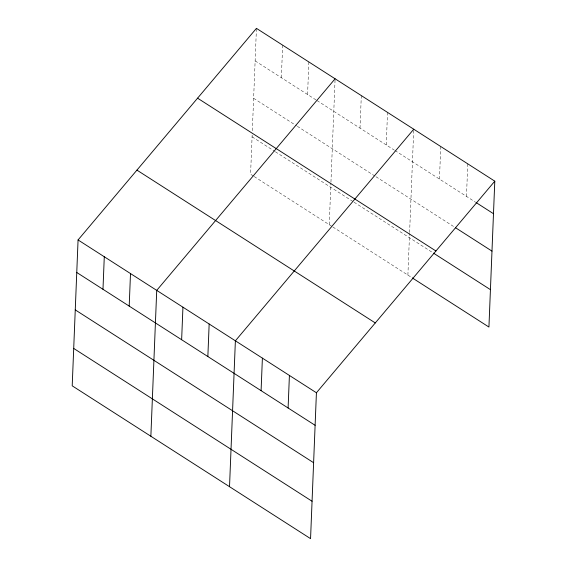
<?xml version="1.0" encoding="UTF-8"?>
<svg xmlns="http://www.w3.org/2000/svg" width="567" height="567" viewBox="0 0 567 567"><rect width="100%" height="100%" fill="white"/><g stroke="black" fill="none" stroke-linecap="round" stroke-linejoin="round"><path stroke-width="0.43" stroke-dasharray="2.83 2.13" d="M252.152 135.074L250.579 174.232L253.492 176.096M252.329 130.701L256.44 28.35M281.352 77.7L282.657 45.162M307.569 94.512L308.873 61.973M329.236 224.66L330.915 182.879M330.951 182.007L335.097 78.785M360.01 128.128L361.314 95.589M386.226 144.939L387.53 112.401M407.893 275.094L409.572 233.313M409.608 232.435L413.754 129.212M439.46 179.073L440.765 146.534M466.471 196.395L467.782 163.849M255.129 60.889L316.308 100.111M317.038 100.579L394.235 150.078M394.965 150.546L475.231 202.008M253.626 98.289L296.598 125.846M297.328 126.306L375.255 176.273M375.985 176.741L454.018 226.772M252.081 136.831L274.655 151.304M275.385 151.772L353.312 201.739M354.042 202.199L432.756 252.669M254.222 176.564L332.149 226.531M332.879 226.998L411.543 277.433"/><path stroke-width="0.85" d="M78.069 239.947L72.207 385.829L310.56 538.65L316.421 392.768L494.793 181.171L256.44 28.35L78.069 239.947L316.421 392.768M102.981 289.298L104.285 256.759M129.198 306.109L130.502 273.57M150.865 436.257L156.726 290.375L335.097 78.785M181.638 339.725L182.943 307.186M207.855 356.537L209.159 323.998M229.522 486.692L235.383 340.81L413.754 129.212M261.089 390.67L262.393 358.131M288.1 407.992L289.411 375.446M494.793 181.171L488.931 327.053L412.273 277.901M475.961 202.476L493.488 213.709M455.478 227.707L491.986 251.117M197.578 98.176L435.931 250.997M433.486 253.137L490.434 289.652M136.93 170.121L375.283 322.942M76.758 272.486L315.117 425.307M75.255 309.887L313.615 462.715M73.71 348.429L312.063 501.249"/></g></svg>
